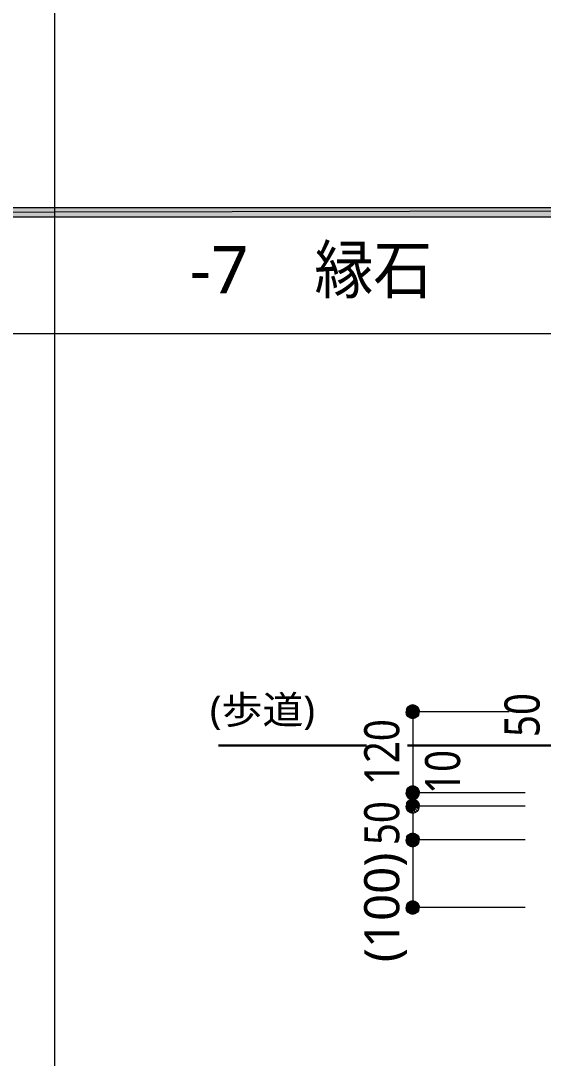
# Model space of a CAD drawing. Header units: millimetres. Extents: x 0 to 420, y 0 to 297.
# Drawn here: x 207.7 to 246.4, y 143.3 to 220.2 of the extents above; entities that cross this region are included whole.
import ezdxf
from ezdxf.enums import TextEntityAlignment as Align

# ---------------------------------------------------------------- set-up
doc = ezdxf.new("R2010")
doc.units = ezdxf.units.MM
doc.styles.add('kst32b', font='NotoSansJP-Variable.ttf')

msp = doc.modelspace()

# ---------------------------------------------------------------- hatches: boundary and pattern name
h = msp.add_hatch(color=7)
h.paths.add_polyline_path([(394.166, 205.634), (394.166, 206.333), (26.183, 205.634), (394.166, 205.634)])
h.paths.add_polyline_path([(394.166, 206.333), (26.183, 205.634), (26.183, 206.333), (394.166, 206.333)])
h = msp.add_hatch(color=7)
h.paths.add_polyline_path([(236.495, 169.46), (236.326, 169.354), (236.686, 168.995), (236.495, 169.46)])
h.paths.add_polyline_path([(236.326, 169.354), (236.686, 168.995), (236.22, 169.185), (236.326, 169.354)])
h.paths.add_polyline_path([(236.686, 168.995), (236.22, 169.185), (236.199, 168.995), (236.686, 168.995)])
h = msp.add_hatch(color=7)
h.paths.add_polyline_path([(236.22, 169.185), (236.199, 168.995), (236.686, 168.995), (236.22, 169.185)])
h.paths.add_polyline_path([(236.199, 168.995), (236.686, 168.995), (236.22, 168.804), (236.199, 168.995)])
h.paths.add_polyline_path([(236.686, 168.995), (236.22, 168.804), (236.326, 168.656), (236.686, 168.995)])
h = msp.add_hatch(color=7)
h.paths.add_polyline_path([(236.199, 168.995), (236.22, 168.804), (236.686, 168.995), (236.199, 168.995)])
h.paths.add_polyline_path([(236.22, 168.804), (236.686, 168.995), (236.326, 168.656), (236.22, 168.804)])
h.paths.add_polyline_path([(236.686, 168.995), (236.326, 168.656), (236.495, 168.55), (236.686, 168.995)])
h = msp.add_hatch(color=7)
h.paths.add_polyline_path([(236.686, 169.503), (236.495, 169.46), (236.686, 168.995), (236.686, 169.503)])
h.paths.add_polyline_path([(236.495, 169.46), (236.686, 168.995), (236.326, 169.354), (236.495, 169.46)])
h.paths.add_polyline_path([(236.686, 168.995), (236.326, 169.354), (236.22, 169.185), (236.686, 168.995)])
h = msp.add_hatch(color=7)
h.paths.add_polyline_path([(236.326, 168.656), (236.495, 168.55), (236.686, 168.995), (236.326, 168.656)])
h.paths.add_polyline_path([(236.495, 168.55), (236.686, 168.995), (236.686, 168.508), (236.495, 168.55)])
h.paths.add_polyline_path([(236.686, 168.995), (236.686, 168.508), (236.876, 168.55), (236.686, 168.995)])
h = msp.add_hatch(color=7)
h.paths.add_polyline_path([(237.046, 169.354), (236.876, 169.46), (236.686, 168.995), (237.046, 169.354)])
h.paths.add_polyline_path([(236.876, 169.46), (236.686, 168.995), (236.686, 169.503), (236.876, 169.46)])
h.paths.add_polyline_path([(236.686, 168.995), (236.686, 169.503), (236.495, 169.46), (236.686, 168.995)])
for points in [[(236.495, 168.55), (236.686, 168.508), (236.686, 168.995), (236.495, 168.55)], [(236.876, 169.46), (236.686, 169.503), (236.686, 168.995), (236.876, 169.46)], [(236.495, 162.539), (236.686, 162.496), (236.686, 163.004), (236.495, 162.539)], [(236.876, 163.47), (236.686, 163.512), (236.686, 163.004), (236.876, 163.47)], [(236.876, 162.475), (236.686, 162.496), (236.686, 162.01), (236.876, 162.475)], [(236.495, 161.544), (236.686, 161.502), (236.686, 162.01), (236.495, 161.544)], [(236.876, 159.956), (236.686, 159.999), (236.686, 159.512), (236.876, 159.956)], [(236.495, 159.046), (236.686, 159.004), (236.686, 159.512), (236.495, 159.046)], [(236.495, 154.051), (236.686, 154.009), (236.686, 154.496), (236.495, 154.051)], [(236.876, 154.961), (236.686, 155.004), (236.686, 154.496), (236.876, 154.961)]]:
    msp.add_hatch(color=7).paths.add_polyline_path(points)
h = msp.add_hatch(color=7)
h.paths.add_polyline_path([(237.194, 168.995), (237.151, 169.185), (236.686, 168.995), (237.194, 168.995)])
h.paths.add_polyline_path([(237.151, 169.185), (236.686, 168.995), (237.046, 169.354), (237.151, 169.185)])
h.paths.add_polyline_path([(236.686, 168.995), (237.046, 169.354), (236.876, 169.46), (236.686, 168.995)])
h = msp.add_hatch(color=7)
h.paths.add_polyline_path([(237.151, 168.804), (237.194, 168.995), (236.686, 168.995), (237.151, 168.804)])
h.paths.add_polyline_path([(237.194, 168.995), (236.686, 168.995), (237.151, 169.185), (237.194, 168.995)])
h.paths.add_polyline_path([(236.686, 168.995), (237.151, 169.185), (237.046, 169.354), (236.686, 168.995)])
h = msp.add_hatch(color=7)
h.paths.add_polyline_path([(236.876, 168.55), (237.046, 168.656), (236.686, 168.995), (236.876, 168.55)])
h.paths.add_polyline_path([(237.046, 168.656), (236.686, 168.995), (237.151, 168.804), (237.046, 168.656)])
h.paths.add_polyline_path([(236.686, 168.995), (237.151, 168.804), (237.194, 168.995), (236.686, 168.995)])
h = msp.add_hatch(color=7)
h.paths.add_polyline_path([(236.686, 168.508), (236.876, 168.55), (236.686, 168.995), (236.686, 168.508)])
h.paths.add_polyline_path([(236.876, 168.55), (236.686, 168.995), (237.046, 168.656), (236.876, 168.55)])
h.paths.add_polyline_path([(236.686, 168.995), (237.046, 168.656), (237.151, 168.804), (236.686, 168.995)])
h = msp.add_hatch(color=7)
h.paths.add_polyline_path([(236.495, 163.47), (236.326, 163.364), (236.686, 163.004), (236.495, 163.47)])
h.paths.add_polyline_path([(236.326, 163.364), (236.686, 163.004), (236.22, 163.195), (236.326, 163.364)])
h.paths.add_polyline_path([(236.686, 163.004), (236.22, 163.195), (236.199, 163.004), (236.686, 163.004)])
h = msp.add_hatch(color=7)
h.paths.add_polyline_path([(236.22, 163.195), (236.199, 163.004), (236.686, 163.004), (236.22, 163.195)])
h.paths.add_polyline_path([(236.199, 163.004), (236.686, 163.004), (236.22, 162.814), (236.199, 163.004)])
h.paths.add_polyline_path([(236.686, 163.004), (236.22, 162.814), (236.326, 162.645), (236.686, 163.004)])
h = msp.add_hatch(color=7)
h.paths.add_polyline_path([(236.199, 163.004), (236.22, 162.814), (236.686, 163.004), (236.199, 163.004)])
h.paths.add_polyline_path([(236.22, 162.814), (236.686, 163.004), (236.326, 162.645), (236.22, 162.814)])
h.paths.add_polyline_path([(236.686, 163.004), (236.326, 162.645), (236.495, 162.539), (236.686, 163.004)])
h = msp.add_hatch(color=7)
h.paths.add_polyline_path([(236.686, 163.512), (236.495, 163.47), (236.686, 163.004), (236.686, 163.512)])
h.paths.add_polyline_path([(236.495, 163.47), (236.686, 163.004), (236.326, 163.364), (236.495, 163.47)])
h.paths.add_polyline_path([(236.686, 163.004), (236.326, 163.364), (236.22, 163.195), (236.686, 163.004)])
h = msp.add_hatch(color=7)
h.paths.add_polyline_path([(236.326, 162.645), (236.495, 162.539), (236.686, 163.004), (236.326, 162.645)])
h.paths.add_polyline_path([(236.495, 162.539), (236.686, 163.004), (236.686, 162.496), (236.495, 162.539)])
h.paths.add_polyline_path([(236.686, 163.004), (236.686, 162.496), (236.876, 162.539), (236.686, 163.004)])
h = msp.add_hatch(color=7)
h.paths.add_polyline_path([(237.046, 163.364), (236.876, 163.47), (236.686, 163.004), (237.046, 163.364)])
h.paths.add_polyline_path([(236.876, 163.47), (236.686, 163.004), (236.686, 163.512), (236.876, 163.47)])
h.paths.add_polyline_path([(236.686, 163.004), (236.686, 163.512), (236.495, 163.47), (236.686, 163.004)])
h = msp.add_hatch(color=7)
h.paths.add_polyline_path([(237.194, 163.004), (237.151, 163.195), (236.686, 163.004), (237.194, 163.004)])
h.paths.add_polyline_path([(237.151, 163.195), (236.686, 163.004), (237.046, 163.364), (237.151, 163.195)])
h.paths.add_polyline_path([(236.686, 163.004), (237.046, 163.364), (236.876, 163.47), (236.686, 163.004)])
h = msp.add_hatch(color=7)
h.paths.add_polyline_path([(237.151, 162.814), (237.194, 163.004), (236.686, 163.004), (237.151, 162.814)])
h.paths.add_polyline_path([(237.194, 163.004), (236.686, 163.004), (237.151, 163.195), (237.194, 163.004)])
h.paths.add_polyline_path([(236.686, 163.004), (237.151, 163.195), (237.046, 163.364), (236.686, 163.004)])
h = msp.add_hatch(color=7)
h.paths.add_polyline_path([(236.876, 162.539), (237.046, 162.645), (236.686, 163.004), (236.876, 162.539)])
h.paths.add_polyline_path([(237.046, 162.645), (236.686, 163.004), (237.151, 162.814), (237.046, 162.645)])
h.paths.add_polyline_path([(236.686, 163.004), (237.151, 162.814), (237.194, 163.004), (236.686, 163.004)])
h = msp.add_hatch(color=7)
h.paths.add_polyline_path([(236.686, 162.496), (236.876, 162.539), (236.686, 163.004), (236.686, 162.496)])
h.paths.add_polyline_path([(236.876, 162.539), (236.686, 163.004), (237.046, 162.645), (236.876, 162.539)])
h.paths.add_polyline_path([(236.686, 163.004), (237.046, 162.645), (237.151, 162.814), (236.686, 163.004)])
h = msp.add_hatch(color=7)
h.paths.add_polyline_path([(236.495, 162.475), (236.326, 162.348), (236.686, 162.01), (236.495, 162.475)])
h.paths.add_polyline_path([(236.326, 162.348), (236.686, 162.01), (236.22, 162.2), (236.326, 162.348)])
h.paths.add_polyline_path([(236.686, 162.01), (236.22, 162.2), (236.199, 162.01), (236.686, 162.01)])
h = msp.add_hatch(color=7)
h.paths.add_polyline_path([(236.22, 162.2), (236.199, 162.01), (236.686, 162.01), (236.22, 162.2)])
h.paths.add_polyline_path([(236.199, 162.01), (236.686, 162.01), (236.22, 161.819), (236.199, 162.01)])
h.paths.add_polyline_path([(236.686, 162.01), (236.22, 161.819), (236.326, 161.65), (236.686, 162.01)])
h = msp.add_hatch(color=7)
h.paths.add_polyline_path([(236.686, 162.496), (236.495, 162.475), (236.686, 162.01), (236.686, 162.496)])
h.paths.add_polyline_path([(236.495, 162.475), (236.686, 162.01), (236.326, 162.348), (236.495, 162.475)])
h.paths.add_polyline_path([(236.686, 162.01), (236.326, 162.348), (236.22, 162.2), (236.686, 162.01)])
h = msp.add_hatch(color=7)
h.paths.add_polyline_path([(237.046, 162.348), (236.876, 162.475), (236.686, 162.01), (237.046, 162.348)])
h.paths.add_polyline_path([(236.876, 162.475), (236.686, 162.01), (236.686, 162.496), (236.876, 162.475)])
h.paths.add_polyline_path([(236.686, 162.01), (236.686, 162.496), (236.495, 162.475), (236.686, 162.01)])
h = msp.add_hatch(color=7)
h.paths.add_polyline_path([(237.194, 162.01), (237.151, 162.2), (236.686, 162.01), (237.194, 162.01)])
h.paths.add_polyline_path([(237.151, 162.2), (236.686, 162.01), (237.046, 162.348), (237.151, 162.2)])
h.paths.add_polyline_path([(236.686, 162.01), (237.046, 162.348), (236.876, 162.475), (236.686, 162.01)])
h = msp.add_hatch(color=7)
h.paths.add_polyline_path([(237.151, 161.819), (237.194, 162.01), (236.686, 162.01), (237.151, 161.819)])
h.paths.add_polyline_path([(237.194, 162.01), (236.686, 162.01), (237.151, 162.2), (237.194, 162.01)])
h.paths.add_polyline_path([(236.686, 162.01), (237.151, 162.2), (237.046, 162.348), (236.686, 162.01)])
h = msp.add_hatch(color=7)
h.paths.add_polyline_path([(236.199, 162.01), (236.22, 161.819), (236.686, 162.01), (236.199, 162.01)])
h.paths.add_polyline_path([(236.22, 161.819), (236.686, 162.01), (236.326, 161.65), (236.22, 161.819)])
h.paths.add_polyline_path([(236.686, 162.01), (236.326, 161.65), (236.495, 161.544), (236.686, 162.01)])
h = msp.add_hatch(color=7)
h.paths.add_polyline_path([(236.326, 161.65), (236.495, 161.544), (236.686, 162.01), (236.326, 161.65)])
h.paths.add_polyline_path([(236.495, 161.544), (236.686, 162.01), (236.686, 161.502), (236.495, 161.544)])
h.paths.add_polyline_path([(236.686, 162.01), (236.686, 161.502), (236.876, 161.544), (236.686, 162.01)])
h = msp.add_hatch(color=7)
h.paths.add_polyline_path([(236.876, 161.544), (237.046, 161.65), (236.686, 162.01), (236.876, 161.544)])
h.paths.add_polyline_path([(237.046, 161.65), (236.686, 162.01), (237.151, 161.819), (237.046, 161.65)])
h.paths.add_polyline_path([(236.686, 162.01), (237.151, 161.819), (237.194, 162.01), (236.686, 162.01)])
h = msp.add_hatch(color=7)
h.paths.add_polyline_path([(236.686, 161.502), (236.876, 161.544), (236.686, 162.01), (236.686, 161.502)])
h.paths.add_polyline_path([(236.876, 161.544), (236.686, 162.01), (237.046, 161.65), (236.876, 161.544)])
h.paths.add_polyline_path([(236.686, 162.01), (237.046, 161.65), (237.151, 161.819), (236.686, 162.01)])
h = msp.add_hatch(color=7)
h.paths.add_polyline_path([(236.495, 159.956), (236.326, 159.851), (236.686, 159.512), (236.495, 159.956)])
h.paths.add_polyline_path([(236.326, 159.851), (236.686, 159.512), (236.22, 159.702), (236.326, 159.851)])
h.paths.add_polyline_path([(236.686, 159.512), (236.22, 159.702), (236.199, 159.512), (236.686, 159.512)])
h = msp.add_hatch(color=7)
h.paths.add_polyline_path([(236.686, 159.999), (236.495, 159.956), (236.686, 159.512), (236.686, 159.999)])
h.paths.add_polyline_path([(236.495, 159.956), (236.686, 159.512), (236.326, 159.851), (236.495, 159.956)])
h.paths.add_polyline_path([(236.686, 159.512), (236.326, 159.851), (236.22, 159.702), (236.686, 159.512)])
h = msp.add_hatch(color=7)
h.paths.add_polyline_path([(237.046, 159.851), (236.876, 159.956), (236.686, 159.512), (237.046, 159.851)])
h.paths.add_polyline_path([(236.876, 159.956), (236.686, 159.512), (236.686, 159.999), (236.876, 159.956)])
h.paths.add_polyline_path([(236.686, 159.512), (236.686, 159.999), (236.495, 159.956), (236.686, 159.512)])
h = msp.add_hatch(color=7)
h.paths.add_polyline_path([(237.194, 159.512), (237.151, 159.702), (236.686, 159.512), (237.194, 159.512)])
h.paths.add_polyline_path([(237.151, 159.702), (236.686, 159.512), (237.046, 159.851), (237.151, 159.702)])
h.paths.add_polyline_path([(236.686, 159.512), (237.046, 159.851), (236.876, 159.956), (236.686, 159.512)])
h = msp.add_hatch(color=7)
h.paths.add_polyline_path([(237.151, 159.321), (237.194, 159.512), (236.686, 159.512), (237.151, 159.321)])
h.paths.add_polyline_path([(237.194, 159.512), (236.686, 159.512), (237.151, 159.702), (237.194, 159.512)])
h.paths.add_polyline_path([(236.686, 159.512), (237.151, 159.702), (237.046, 159.851), (236.686, 159.512)])
h = msp.add_hatch(color=7)
h.paths.add_polyline_path([(236.22, 159.702), (236.199, 159.512), (236.686, 159.512), (236.22, 159.702)])
h.paths.add_polyline_path([(236.199, 159.512), (236.686, 159.512), (236.22, 159.321), (236.199, 159.512)])
h.paths.add_polyline_path([(236.686, 159.512), (236.22, 159.321), (236.326, 159.152), (236.686, 159.512)])
h = msp.add_hatch(color=7)
h.paths.add_polyline_path([(236.199, 159.512), (236.22, 159.321), (236.686, 159.512), (236.199, 159.512)])
h.paths.add_polyline_path([(236.22, 159.321), (236.686, 159.512), (236.326, 159.152), (236.22, 159.321)])
h.paths.add_polyline_path([(236.686, 159.512), (236.326, 159.152), (236.495, 159.046), (236.686, 159.512)])
h = msp.add_hatch(color=7)
h.paths.add_polyline_path([(236.326, 159.152), (236.495, 159.046), (236.686, 159.512), (236.326, 159.152)])
h.paths.add_polyline_path([(236.495, 159.046), (236.686, 159.512), (236.686, 159.004), (236.495, 159.046)])
h.paths.add_polyline_path([(236.686, 159.512), (236.686, 159.004), (236.876, 159.046), (236.686, 159.512)])
h = msp.add_hatch(color=7)
h.paths.add_polyline_path([(236.876, 159.046), (237.046, 159.152), (236.686, 159.512), (236.876, 159.046)])
h.paths.add_polyline_path([(237.046, 159.152), (236.686, 159.512), (237.151, 159.321), (237.046, 159.152)])
h.paths.add_polyline_path([(236.686, 159.512), (237.151, 159.321), (237.194, 159.512), (236.686, 159.512)])
h = msp.add_hatch(color=7)
h.paths.add_polyline_path([(236.686, 159.004), (236.876, 159.046), (236.686, 159.512), (236.686, 159.004)])
h.paths.add_polyline_path([(236.876, 159.046), (236.686, 159.512), (237.046, 159.152), (236.876, 159.046)])
h.paths.add_polyline_path([(236.686, 159.512), (237.046, 159.152), (237.151, 159.321), (236.686, 159.512)])
h = msp.add_hatch(color=7)
h.paths.add_polyline_path([(236.495, 154.961), (236.326, 154.855), (236.686, 154.496), (236.495, 154.961)])
h.paths.add_polyline_path([(236.326, 154.855), (236.686, 154.496), (236.22, 154.686), (236.326, 154.855)])
h.paths.add_polyline_path([(236.686, 154.496), (236.22, 154.686), (236.199, 154.496), (236.686, 154.496)])
h = msp.add_hatch(color=7)
h.paths.add_polyline_path([(236.22, 154.686), (236.199, 154.496), (236.686, 154.496), (236.22, 154.686)])
h.paths.add_polyline_path([(236.199, 154.496), (236.686, 154.496), (236.22, 154.305), (236.199, 154.496)])
h.paths.add_polyline_path([(236.686, 154.496), (236.22, 154.305), (236.326, 154.157), (236.686, 154.496)])
h = msp.add_hatch(color=7)
h.paths.add_polyline_path([(236.199, 154.496), (236.22, 154.305), (236.686, 154.496), (236.199, 154.496)])
h.paths.add_polyline_path([(236.22, 154.305), (236.686, 154.496), (236.326, 154.157), (236.22, 154.305)])
h.paths.add_polyline_path([(236.686, 154.496), (236.326, 154.157), (236.495, 154.051), (236.686, 154.496)])
h = msp.add_hatch(color=7)
h.paths.add_polyline_path([(236.686, 155.004), (236.495, 154.961), (236.686, 154.496), (236.686, 155.004)])
h.paths.add_polyline_path([(236.495, 154.961), (236.686, 154.496), (236.326, 154.855), (236.495, 154.961)])
h.paths.add_polyline_path([(236.686, 154.496), (236.326, 154.855), (236.22, 154.686), (236.686, 154.496)])
h = msp.add_hatch(color=7)
h.paths.add_polyline_path([(236.326, 154.157), (236.495, 154.051), (236.686, 154.496), (236.326, 154.157)])
h.paths.add_polyline_path([(236.495, 154.051), (236.686, 154.496), (236.686, 154.009), (236.495, 154.051)])
h.paths.add_polyline_path([(236.686, 154.496), (236.686, 154.009), (236.876, 154.051), (236.686, 154.496)])
h = msp.add_hatch(color=7)
h.paths.add_polyline_path([(237.046, 154.855), (236.876, 154.961), (236.686, 154.496), (237.046, 154.855)])
h.paths.add_polyline_path([(236.876, 154.961), (236.686, 154.496), (236.686, 155.004), (236.876, 154.961)])
h.paths.add_polyline_path([(236.686, 154.496), (236.686, 155.004), (236.495, 154.961), (236.686, 154.496)])
h = msp.add_hatch(color=7)
h.paths.add_polyline_path([(237.194, 154.496), (237.151, 154.686), (236.686, 154.496), (237.194, 154.496)])
h.paths.add_polyline_path([(237.151, 154.686), (236.686, 154.496), (237.046, 154.855), (237.151, 154.686)])
h.paths.add_polyline_path([(236.686, 154.496), (237.046, 154.855), (236.876, 154.961), (236.686, 154.496)])
h = msp.add_hatch(color=7)
h.paths.add_polyline_path([(237.151, 154.305), (237.194, 154.496), (236.686, 154.496), (237.151, 154.305)])
h.paths.add_polyline_path([(237.194, 154.496), (236.686, 154.496), (237.151, 154.686), (237.194, 154.496)])
h.paths.add_polyline_path([(236.686, 154.496), (237.151, 154.686), (237.046, 154.855), (236.686, 154.496)])
h = msp.add_hatch(color=7)
h.paths.add_polyline_path([(236.876, 154.051), (237.046, 154.157), (236.686, 154.496), (236.876, 154.051)])
h.paths.add_polyline_path([(237.046, 154.157), (236.686, 154.496), (237.151, 154.305), (237.046, 154.157)])
h.paths.add_polyline_path([(236.686, 154.496), (237.151, 154.305), (237.194, 154.496), (236.686, 154.496)])
h = msp.add_hatch(color=7)
h.paths.add_polyline_path([(236.686, 154.009), (236.876, 154.051), (236.686, 154.496), (236.686, 154.009)])
h.paths.add_polyline_path([(236.876, 154.051), (236.686, 154.496), (237.046, 154.157), (236.876, 154.051)])
h.paths.add_polyline_path([(236.686, 154.496), (237.046, 154.157), (237.151, 154.305), (236.686, 154.496)])

# ---------------------------------------------------------------- linework, layer by layer
at = {"lineweight": 13}
for points in [[(210.164, 285.983), (210.164, 45.995)], [(394.166, 196.977), (26.183, 196.977)], [(243.819, 168.995), (236.686, 168.995)], [(236.686, 168.995), (236.686, 163.004), (236.686, 162.01), (236.686, 159.512), (236.686, 154.496)], [(245.004, 163.004), (236.686, 163.004)], [(245.004, 162.01), (236.686, 162.01)], [(245.004, 159.512), (236.686, 159.512)], [(245.004, 154.496), (236.686, 154.496)]]:
    msp.add_lwpolyline(points, dxfattribs=at)
at = {"lineweight": 0}
for points in [[(394.166, 205.634), (394.166, 206.333), (26.183, 205.634)], [(394.166, 206.333), (26.183, 205.634), (26.183, 206.333)], [(236.22, 169.185), (236.199, 168.995), (236.686, 168.995)], [(236.686, 168.995), (236.22, 169.185), (236.199, 168.995)], [(236.199, 168.995), (236.686, 168.995), (236.22, 168.804)], [(236.199, 168.995), (236.22, 168.804), (236.686, 168.995)], [(236.686, 168.995), (236.326, 169.354), (236.22, 169.185)], [(236.326, 169.354), (236.686, 168.995), (236.22, 169.185)], [(236.686, 168.995), (236.22, 168.804), (236.326, 168.656)], [(236.22, 168.804), (236.686, 168.995), (236.326, 168.656)], [(236.495, 169.46), (236.686, 168.995), (236.326, 169.354)], [(236.495, 169.46), (236.326, 169.354), (236.686, 168.995)], [(236.326, 168.656), (236.495, 168.55), (236.686, 168.995)], [(236.686, 168.995), (236.326, 168.656), (236.495, 168.55)], [(236.686, 169.503), (236.495, 169.46), (236.686, 168.995)], [(236.686, 168.995), (236.686, 169.503), (236.495, 169.46)], [(236.495, 168.55), (236.686, 168.995), (236.686, 168.508)], [(236.495, 168.55), (236.686, 168.508), (236.686, 168.995)], [(236.876, 169.46), (236.686, 169.503), (236.686, 168.995)], [(236.876, 169.46), (236.686, 168.995), (236.686, 169.503)], [(236.686, 168.995), (237.046, 169.354), (236.876, 169.46)], [(237.046, 169.354), (236.876, 169.46), (236.686, 168.995)], [(237.151, 169.185), (236.686, 168.995), (237.046, 169.354)], [(236.686, 168.995), (237.151, 169.185), (237.046, 169.354)], [(237.194, 168.995), (237.151, 169.185), (236.686, 168.995)], [(237.194, 168.995), (236.686, 168.995), (237.151, 169.185)], [(236.686, 168.995), (236.686, 168.508), (236.876, 168.55)], [(236.876, 168.55), (237.046, 168.656), (236.686, 168.995)], [(237.046, 168.656), (236.686, 168.995), (237.151, 168.804)], [(236.686, 168.995), (237.151, 168.804), (237.194, 168.995)], [(236.686, 168.508), (236.876, 168.55), (236.686, 168.995)], [(236.876, 168.55), (236.686, 168.995), (237.046, 168.656)], [(236.686, 168.995), (237.046, 168.656), (237.151, 168.804)], [(237.151, 168.804), (237.194, 168.995), (236.686, 168.995)], [(236.22, 163.195), (236.199, 163.004), (236.686, 163.004)], [(236.686, 163.004), (236.22, 163.195), (236.199, 163.004)], [(236.199, 163.004), (236.686, 163.004), (236.22, 162.814)], [(236.199, 163.004), (236.22, 162.814), (236.686, 163.004)], [(236.686, 163.004), (236.326, 163.364), (236.22, 163.195)], [(236.326, 163.364), (236.686, 163.004), (236.22, 163.195)], [(236.686, 163.004), (236.22, 162.814), (236.326, 162.645)], [(236.22, 162.814), (236.686, 163.004), (236.326, 162.645)], [(236.495, 163.47), (236.686, 163.004), (236.326, 163.364)], [(236.495, 163.47), (236.326, 163.364), (236.686, 163.004)], [(236.326, 162.645), (236.495, 162.539), (236.686, 163.004)], [(236.686, 163.004), (236.326, 162.645), (236.495, 162.539)], [(236.686, 163.512), (236.495, 163.47), (236.686, 163.004)], [(236.686, 163.004), (236.686, 163.512), (236.495, 163.47)], [(236.495, 162.539), (236.686, 163.004), (236.686, 162.496)], [(236.495, 162.539), (236.686, 162.496), (236.686, 163.004)], [(236.876, 163.47), (236.686, 163.512), (236.686, 163.004)], [(236.876, 163.47), (236.686, 163.004), (236.686, 163.512)], [(236.686, 163.004), (237.046, 163.364), (236.876, 163.47)], [(237.046, 163.364), (236.876, 163.47), (236.686, 163.004)], [(237.151, 163.195), (236.686, 163.004), (237.046, 163.364)], [(236.686, 163.004), (237.151, 163.195), (237.046, 163.364)], [(237.194, 163.004), (237.151, 163.195), (236.686, 163.004)], [(237.194, 163.004), (236.686, 163.004), (237.151, 163.195)], [(236.686, 163.004), (236.686, 162.496), (236.876, 162.539)], [(236.876, 162.539), (237.046, 162.645), (236.686, 163.004)], [(237.046, 162.645), (236.686, 163.004), (237.151, 162.814)], [(236.686, 163.004), (237.151, 162.814), (237.194, 163.004)], [(236.686, 162.496), (236.876, 162.539), (236.686, 163.004)], [(236.876, 162.539), (236.686, 163.004), (237.046, 162.645)], [(236.686, 163.004), (237.046, 162.645), (237.151, 162.814)], [(237.151, 162.814), (237.194, 163.004), (236.686, 163.004)], [(236.22, 162.2), (236.199, 162.01), (236.686, 162.01)], [(236.686, 162.01), (236.22, 162.2), (236.199, 162.01)], [(236.686, 162.01), (236.326, 162.348), (236.22, 162.2)], [(236.326, 162.348), (236.686, 162.01), (236.22, 162.2)], [(236.495, 162.475), (236.686, 162.01), (236.326, 162.348)], [(236.495, 162.475), (236.326, 162.348), (236.686, 162.01)], [(236.686, 162.496), (236.495, 162.475), (236.686, 162.01)], [(236.686, 162.01), (236.686, 162.496), (236.495, 162.475)], [(236.876, 162.475), (236.686, 162.496), (236.686, 162.01)], [(236.876, 162.475), (236.686, 162.01), (236.686, 162.496)], [(236.686, 162.01), (237.046, 162.348), (236.876, 162.475)], [(237.046, 162.348), (236.876, 162.475), (236.686, 162.01)], [(237.151, 162.2), (236.686, 162.01), (237.046, 162.348)], [(236.686, 162.01), (237.151, 162.2), (237.046, 162.348)], [(237.194, 162.01), (237.151, 162.2), (236.686, 162.01)], [(237.194, 162.01), (236.686, 162.01), (237.151, 162.2)], [(236.199, 162.01), (236.686, 162.01), (236.22, 161.819)], [(236.199, 162.01), (236.22, 161.819), (236.686, 162.01)], [(236.686, 162.01), (236.22, 161.819), (236.326, 161.65)], [(236.22, 161.819), (236.686, 162.01), (236.326, 161.65)], [(236.326, 161.65), (236.495, 161.544), (236.686, 162.01)], [(236.686, 162.01), (236.326, 161.65), (236.495, 161.544)], [(236.495, 161.544), (236.686, 162.01), (236.686, 161.502)], [(236.495, 161.544), (236.686, 161.502), (236.686, 162.01)], [(236.686, 162.01), (236.686, 161.502), (236.876, 161.544)], [(236.876, 161.544), (237.046, 161.65), (236.686, 162.01)], [(237.046, 161.65), (236.686, 162.01), (237.151, 161.819)], [(236.686, 162.01), (237.151, 161.819), (237.194, 162.01)], [(236.686, 161.502), (236.876, 161.544), (236.686, 162.01)], [(236.876, 161.544), (236.686, 162.01), (237.046, 161.65)], [(236.686, 162.01), (237.046, 161.65), (237.151, 161.819)], [(237.151, 161.819), (237.194, 162.01), (236.686, 162.01)], [(236.686, 159.512), (236.326, 159.851), (236.22, 159.702)], [(236.326, 159.851), (236.686, 159.512), (236.22, 159.702)], [(236.495, 159.956), (236.686, 159.512), (236.326, 159.851)], [(236.495, 159.956), (236.326, 159.851), (236.686, 159.512)], [(236.686, 159.999), (236.495, 159.956), (236.686, 159.512)], [(236.686, 159.512), (236.686, 159.999), (236.495, 159.956)], [(236.876, 159.956), (236.686, 159.999), (236.686, 159.512)], [(236.876, 159.956), (236.686, 159.512), (236.686, 159.999)], [(236.686, 159.512), (237.046, 159.851), (236.876, 159.956)], [(237.046, 159.851), (236.876, 159.956), (236.686, 159.512)], [(237.151, 159.702), (236.686, 159.512), (237.046, 159.851)], [(236.686, 159.512), (237.151, 159.702), (237.046, 159.851)], [(236.22, 159.702), (236.199, 159.512), (236.686, 159.512)], [(236.686, 159.512), (236.22, 159.702), (236.199, 159.512)], [(236.199, 159.512), (236.686, 159.512), (236.22, 159.321)], [(236.199, 159.512), (236.22, 159.321), (236.686, 159.512)], [(236.686, 159.512), (236.22, 159.321), (236.326, 159.152)], [(236.22, 159.321), (236.686, 159.512), (236.326, 159.152)], [(236.326, 159.152), (236.495, 159.046), (236.686, 159.512)], [(236.686, 159.512), (236.326, 159.152), (236.495, 159.046)], [(236.495, 159.046), (236.686, 159.512), (236.686, 159.004)], [(236.495, 159.046), (236.686, 159.004), (236.686, 159.512)], [(237.194, 159.512), (237.151, 159.702), (236.686, 159.512)], [(237.194, 159.512), (236.686, 159.512), (237.151, 159.702)], [(236.686, 159.512), (236.686, 159.004), (236.876, 159.046)], [(236.876, 159.046), (237.046, 159.152), (236.686, 159.512)], [(237.046, 159.152), (236.686, 159.512), (237.151, 159.321)], [(236.686, 159.512), (237.151, 159.321), (237.194, 159.512)], [(236.686, 159.004), (236.876, 159.046), (236.686, 159.512)], [(236.876, 159.046), (236.686, 159.512), (237.046, 159.152)], [(236.686, 159.512), (237.046, 159.152), (237.151, 159.321)], [(237.151, 159.321), (237.194, 159.512), (236.686, 159.512)], [(236.22, 154.686), (236.199, 154.496), (236.686, 154.496)], [(236.686, 154.496), (236.22, 154.686), (236.199, 154.496)], [(236.199, 154.496), (236.686, 154.496), (236.22, 154.305)], [(236.199, 154.496), (236.22, 154.305), (236.686, 154.496)], [(236.686, 154.496), (236.326, 154.855), (236.22, 154.686)], [(236.326, 154.855), (236.686, 154.496), (236.22, 154.686)], [(236.686, 154.496), (236.22, 154.305), (236.326, 154.157)], [(236.22, 154.305), (236.686, 154.496), (236.326, 154.157)], [(236.495, 154.961), (236.686, 154.496), (236.326, 154.855)], [(236.495, 154.961), (236.326, 154.855), (236.686, 154.496)], [(236.326, 154.157), (236.495, 154.051), (236.686, 154.496)], [(236.686, 154.496), (236.326, 154.157), (236.495, 154.051)], [(236.686, 155.004), (236.495, 154.961), (236.686, 154.496)], [(236.686, 154.496), (236.686, 155.004), (236.495, 154.961)], [(236.495, 154.051), (236.686, 154.496), (236.686, 154.009)], [(236.495, 154.051), (236.686, 154.009), (236.686, 154.496)], [(236.876, 154.961), (236.686, 155.004), (236.686, 154.496)], [(236.876, 154.961), (236.686, 154.496), (236.686, 155.004)], [(236.686, 154.496), (237.046, 154.855), (236.876, 154.961)], [(237.046, 154.855), (236.876, 154.961), (236.686, 154.496)], [(237.151, 154.686), (236.686, 154.496), (237.046, 154.855)], [(236.686, 154.496), (237.151, 154.686), (237.046, 154.855)], [(237.194, 154.496), (237.151, 154.686), (236.686, 154.496)], [(237.194, 154.496), (236.686, 154.496), (237.151, 154.686)], [(236.686, 154.496), (236.686, 154.009), (236.876, 154.051)], [(236.876, 154.051), (237.046, 154.157), (236.686, 154.496)], [(237.046, 154.157), (236.686, 154.496), (237.151, 154.305)], [(236.686, 154.496), (237.151, 154.305), (237.194, 154.496)], [(236.686, 154.009), (236.876, 154.051), (236.686, 154.496)], [(236.876, 154.051), (236.686, 154.496), (237.046, 154.157)], [(236.686, 154.496), (237.046, 154.157), (237.151, 154.305)], [(237.151, 154.305), (237.194, 154.496), (236.686, 154.496)]]:
    msp.add_lwpolyline(points, close=True, dxfattribs=at)
at = {"lineweight": 30}
for points in [[(222.313, 166.497), (233.257, 166.497)], [(249.746, 166.497), (236.305, 166.497)]]:
    msp.add_lwpolyline(points, dxfattribs=at)

# ---------------------------------------------------------------- texts
at = {"style": 'kst32b'}
for s, height, p, p2 in [('縁石', 3.4908, (229.404, 199.983), (238.131, 199.983)), ('-7', 3.4908, (220.176, 199.983), (224.539, 199.983)), ('(歩道)', 2.0791, (221.657, 168.106), (229.454, 168.106)), ('50', 2.5989, (246.084, 167.132), (246.084, 170.381)), ('120', 2.5989, (235.691, 163.576), (235.691, 168.449)), ('10', 2.5989, (240.199, 162.92), (240.199, 166.168)), ('50', 2.5989, (235.691, 159.131), (235.691, 162.38)), ('(100)', 2.5989, (235.691, 150.453), (235.691, 158.574))]:
    msp.add_text(s, height=height, dxfattribs=at).set_placement(p, p2, align=Align.FIT)

doc.saveas('drawing.dxf')
